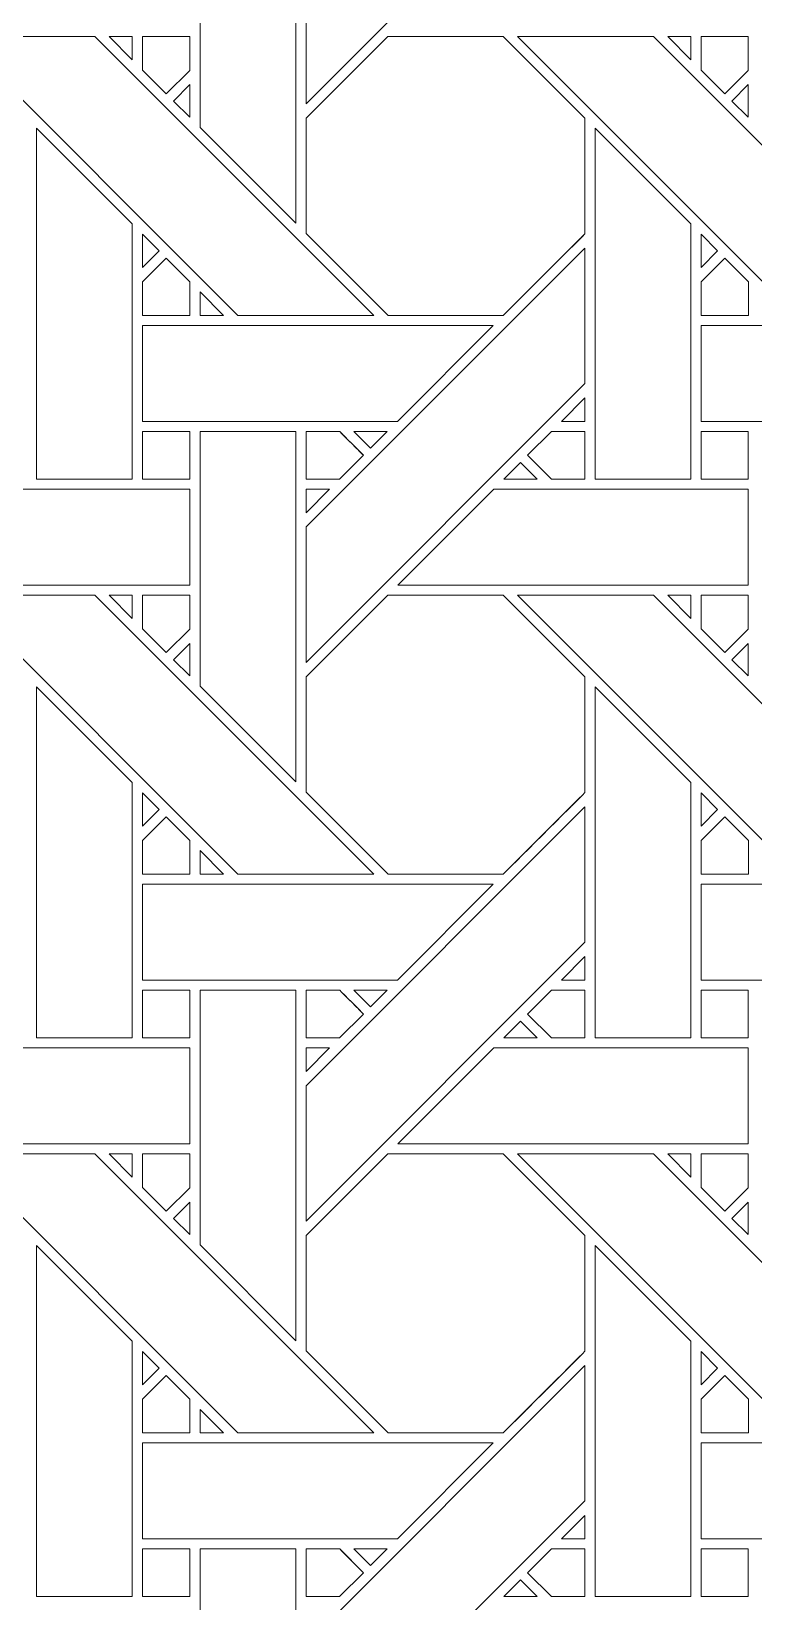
# Model space of a CAD drawing. Header units: inches. Extents: x 2.4 to 22.4, y -0.9 to 19.1.
# Drawn here: x 15 to 16.227, y 9.995 to 12.661 of the extents above; entities that cross this region are included whole.
import ezdxf

# ---------------------------------------------------------------- set-up
doc = ezdxf.new("R2010")
doc.units = ezdxf.units.IN
doc.header["$MEASUREMENT"] = 0
doc.layers.add('Design', color=7, linetype='Continuous', lineweight=0)

msp = doc.modelspace()

# ---------------------------------------------------------------- linework, layer by layer
at = {"layer": 'Design'}
for points, knots in [([(12.3829, 19.0948), (6.86, 19.0948), (2.3829, 14.6176), (2.3829, 9.0948), (2.3829, 3.5719), (6.86, -0.9052), (12.3829, -0.9052), (17.9057, -0.9052), (22.3829, 3.5719), (22.3829, 9.0948), (22.3829, 14.6176), (17.9057, 19.0948), (12.3829, 19.0948)], [0, 0, 0, 0, 1, 1, 1, 2, 2, 2, 3, 3, 3, 4, 4, 4, 4]), ([(12.3829, 17.972), (7.4801, 17.972), (3.5056, 13.9975), (3.5056, 9.0948), (3.5056, 4.192), (7.4801, 0.2175), (12.3829, 0.2175), (17.2856, 0.2175), (21.2601, 4.192), (21.2601, 9.0948), (21.2601, 13.9975), (17.2856, 17.972), (12.3829, 17.972)], [0, 0, 0, 0, 1, 1, 1, 2, 2, 2, 3, 3, 3, 4, 4, 4, 4]), ([(15.4666, 12.5379), (15.4666, 12.5379), (15.4666, 12.768), (15.4666, 12.768), (15.4666, 12.768), (15.9403, 13.2416), (15.9403, 13.2416), (15.9403, 13.2416), (15.9403, 13.0116), (15.9403, 13.0116), (15.9403, 13.0116), (15.4666, 12.5379), (15.4666, 12.5379)], [0, 0, 0, 0, 1, 1, 1, 2, 2, 2, 3, 3, 3, 4, 4, 4, 4]), ([(15.2865, 12.4979), (15.2865, 12.4979), (15.2865, 12.9301), (15.2865, 12.9301), (15.2865, 12.9301), (15.4494, 12.9301), (15.4494, 12.9301), (15.4494, 12.9301), (15.4494, 12.335), (15.4494, 12.335), (15.4494, 12.335), (15.2865, 12.4979), (15.2865, 12.4979)], [0, 0, 0, 0, 1, 1, 1, 2, 2, 2, 3, 3, 3, 4, 4, 4, 4]), ([(15.5816, 12.1786), (15.5816, 12.1786), (15.3506, 12.1786), (15.3506, 12.1786), (15.3506, 12.1786), (14.877, 12.6522), (14.877, 12.6522), (14.877, 12.6522), (15.1079, 12.6522), (15.1079, 12.6522), (15.1079, 12.6522), (15.5816, 12.1786), (15.5816, 12.1786)], [0, 0, 0, 0, 1, 1, 1, 2, 2, 2, 3, 3, 3, 4, 4, 4, 4]), ([(15.1321, 12.6522), (15.1321, 12.6522), (15.1715, 12.6522), (15.1715, 12.6522), (15.1715, 12.6522), (15.1715, 12.6124), (15.1715, 12.6124), (15.1715, 12.6124), (15.1321, 12.6522), (15.1321, 12.6522)], [0, 0, 0, 0, 1, 1, 1, 2, 2, 2, 3, 3, 3, 3]), ([(15.269, 12.6523), (15.269, 12.6523), (15.269, 12.5947), (15.269, 12.5947), (15.269, 12.5947), (15.2291, 12.5547), (15.2291, 12.5547), (15.2291, 12.5547), (15.1887, 12.5951), (15.1887, 12.5951), (15.1887, 12.5951), (15.1887, 12.6523), (15.1887, 12.6523), (15.1887, 12.6523), (15.269, 12.6523), (15.269, 12.6523)], [0, 0, 0, 0, 1, 1, 1, 2, 2, 2, 3, 3, 3, 4, 4, 4, 5, 5, 5, 5]), ([(15.2291, 12.5547), (15.2291, 12.5547), (15.1887, 12.5951), (15.1887, 12.5951), (15.1887, 12.5951), (15.1887, 12.6523), (15.1887, 12.6523), (15.1887, 12.6523), (15.269, 12.6523), (15.269, 12.6523), (15.269, 12.6523), (15.269, 12.5947), (15.269, 12.5947), (15.269, 12.5947), (15.2291, 12.5547), (15.2291, 12.5547)], [0, 0, 0, 0, 1, 1, 1, 2, 2, 2, 3, 3, 3, 4, 4, 4, 5, 5, 5, 5]), ([(15.6053, 12.6523), (15.6053, 12.6523), (15.8015, 12.6523), (15.8015, 12.6523), (15.8015, 12.6523), (15.9403, 12.5135), (15.9403, 12.5135), (15.9403, 12.5135), (15.9403, 12.3173), (15.9403, 12.3173), (15.9225, 12.2994), (15.8105, 12.1876), (15.8016, 12.1786), (15.8016, 12.1786), (15.6058, 12.1786), (15.6058, 12.1786), (15.6058, 12.1786), (15.4666, 12.3179), (15.4666, 12.3179), (15.4666, 12.3179), (15.4666, 12.5135), (15.4666, 12.5135), (15.4666, 12.5135), (15.6053, 12.6523), (15.6053, 12.6523)], [0, 0, 0, 0, 1, 1, 1, 2, 2, 2, 3, 3, 3, 4, 4, 4, 5, 5, 5, 6, 6, 6, 7, 7, 7, 8, 8, 8, 8]), ([(15.9403, 12.3173), (15.9221, 12.299), (15.8103, 12.1874), (15.8016, 12.1786), (15.8016, 12.1786), (15.6058, 12.1786), (15.6058, 12.1786), (15.6058, 12.1786), (15.4666, 12.3179), (15.4666, 12.3179), (15.4666, 12.3179), (15.4666, 12.5135), (15.4666, 12.5135), (15.4666, 12.5135), (15.6053, 12.6523), (15.6053, 12.6523), (15.6053, 12.6523), (15.8015, 12.6523), (15.8015, 12.6523), (15.8015, 12.6523), (15.9403, 12.5135), (15.9403, 12.5135), (15.9403, 12.5135), (15.9403, 12.3173), (15.9403, 12.3173)], [0, 0, 0, 0, 1, 1, 1, 2, 2, 2, 3, 3, 3, 4, 4, 4, 5, 5, 5, 6, 6, 6, 7, 7, 7, 8, 8, 8, 8]), ([(16.5303, 12.1786), (16.5303, 12.1786), (16.2993, 12.1786), (16.2993, 12.1786), (16.2993, 12.1786), (15.8257, 12.6522), (15.8257, 12.6522), (15.8257, 12.6522), (16.0567, 12.6522), (16.0567, 12.6522), (16.0567, 12.6522), (16.5303, 12.1786), (16.5303, 12.1786)], [0, 0, 0, 0, 1, 1, 1, 2, 2, 2, 3, 3, 3, 4, 4, 4, 4]), ([(16.0808, 12.6522), (16.0808, 12.6522), (16.1202, 12.6522), (16.1202, 12.6522), (16.1202, 12.6522), (16.1202, 12.6124), (16.1202, 12.6124), (16.1202, 12.6124), (16.0808, 12.6522), (16.0808, 12.6522)], [0, 0, 0, 0, 1, 1, 1, 2, 2, 2, 3, 3, 3, 3]), ([(16.2177, 12.6523), (16.2177, 12.6523), (16.2177, 12.5947), (16.2177, 12.5947), (16.2177, 12.5947), (16.1778, 12.5547), (16.1778, 12.5547), (16.1778, 12.5547), (16.1375, 12.5951), (16.1375, 12.5951), (16.1375, 12.5951), (16.1375, 12.6523), (16.1375, 12.6523), (16.1375, 12.6523), (16.2177, 12.6523), (16.2177, 12.6523)], [0, 0, 0, 0, 1, 1, 1, 2, 2, 2, 3, 3, 3, 4, 4, 4, 5, 5, 5, 5]), ([(16.1778, 12.5547), (16.1778, 12.5547), (16.1375, 12.5951), (16.1375, 12.5951), (16.1375, 12.5951), (16.1375, 12.6523), (16.1375, 12.6523), (16.1375, 12.6523), (16.2177, 12.6523), (16.2177, 12.6523), (16.2177, 12.6523), (16.2177, 12.5947), (16.2177, 12.5947), (16.2177, 12.5947), (16.1778, 12.5547), (16.1778, 12.5547)], [0, 0, 0, 0, 1, 1, 1, 2, 2, 2, 3, 3, 3, 4, 4, 4, 5, 5, 5, 5]), ([(15.269, 12.5704), (15.269, 12.5704), (15.269, 12.5152), (15.269, 12.5152), (15.269, 12.5152), (15.2412, 12.5426), (15.2412, 12.5426), (15.2412, 12.5426), (15.269, 12.5704), (15.269, 12.5704)], [0, 0, 0, 0, 1, 1, 1, 2, 2, 2, 3, 3, 3, 3]), ([(16.2177, 12.5704), (16.2177, 12.5704), (16.2177, 12.5152), (16.2177, 12.5152), (16.2177, 12.5152), (16.1899, 12.5426), (16.1899, 12.5426), (16.1899, 12.5426), (16.2177, 12.5704), (16.2177, 12.5704)], [0, 0, 0, 0, 1, 1, 1, 2, 2, 2, 3, 3, 3, 3]), ([(15.0087, 11.9006), (15.0087, 11.9006), (15.0087, 12.4964), (15.0087, 12.4964), (15.0087, 12.4964), (15.1714, 12.3343), (15.1714, 12.3343), (15.1714, 12.3343), (15.1714, 11.9006), (15.1714, 11.9006), (15.1714, 11.9006), (15.0087, 11.9006), (15.0087, 11.9006)], [0, 0, 0, 0, 1, 1, 1, 2, 2, 2, 3, 3, 3, 4, 4, 4, 4]), ([(15.9574, 11.9006), (15.9574, 11.9006), (15.9574, 12.4964), (15.9574, 12.4964), (15.9574, 12.4964), (16.1201, 12.3343), (16.1201, 12.3343), (16.1201, 12.3343), (16.1201, 11.9006), (16.1201, 11.9006), (16.1201, 11.9006), (15.9574, 11.9006), (15.9574, 11.9006)], [0, 0, 0, 0, 1, 1, 1, 2, 2, 2, 3, 3, 3, 4, 4, 4, 4]), ([(15.1887, 12.26), (15.1887, 12.26), (15.1887, 12.3168), (15.1887, 12.3168), (15.1887, 12.3168), (15.2169, 12.2882), (15.2169, 12.2882), (15.2169, 12.2882), (15.1887, 12.26), (15.1887, 12.26)], [0, 0, 0, 0, 1, 1, 1, 2, 2, 2, 3, 3, 3, 3]), ([(15.4666, 11.5892), (15.4666, 11.5892), (15.4666, 11.8193), (15.4666, 11.8193), (15.4666, 11.8193), (15.9403, 12.2929), (15.9403, 12.2929), (15.9403, 12.2929), (15.9403, 12.0628), (15.9403, 12.0628), (15.9403, 12.0628), (15.4666, 11.5892), (15.4666, 11.5892)], [0, 0, 0, 0, 1, 1, 1, 2, 2, 2, 3, 3, 3, 4, 4, 4, 4]), ([(16.1374, 12.26), (16.1374, 12.26), (16.1374, 12.3168), (16.1374, 12.3168), (16.1374, 12.3168), (16.1656, 12.2882), (16.1656, 12.2882), (16.1656, 12.2882), (16.1374, 12.26), (16.1374, 12.26)], [0, 0, 0, 0, 1, 1, 1, 2, 2, 2, 3, 3, 3, 3]), ([(15.1887, 12.1784), (15.1887, 12.1784), (15.1887, 12.2357), (15.1887, 12.2357), (15.1887, 12.2357), (15.2291, 12.276), (15.2291, 12.276), (15.2291, 12.276), (15.2694, 12.2357), (15.2694, 12.2357), (15.2694, 12.2357), (15.2694, 12.1784), (15.2694, 12.1784), (15.2694, 12.1784), (15.1887, 12.1784), (15.1887, 12.1784)], [0, 0, 0, 0, 1, 1, 1, 2, 2, 2, 3, 3, 3, 4, 4, 4, 5, 5, 5, 5]), ([(15.2291, 12.276), (15.2291, 12.276), (15.2694, 12.2357), (15.2694, 12.2357), (15.2694, 12.2357), (15.2694, 12.1784), (15.2694, 12.1784), (15.2694, 12.1784), (15.1887, 12.1784), (15.1887, 12.1784), (15.1887, 12.1784), (15.1887, 12.2357), (15.1887, 12.2357), (15.1887, 12.2357), (15.2291, 12.276), (15.2291, 12.276)], [0, 0, 0, 0, 1, 1, 1, 2, 2, 2, 3, 3, 3, 4, 4, 4, 5, 5, 5, 5]), ([(16.1375, 12.1784), (16.1375, 12.1784), (16.1375, 12.2357), (16.1375, 12.2357), (16.1375, 12.2357), (16.1778, 12.276), (16.1778, 12.276), (16.1778, 12.276), (16.2181, 12.2357), (16.2181, 12.2357), (16.2181, 12.2357), (16.2181, 12.1784), (16.2181, 12.1784), (16.2181, 12.1784), (16.1375, 12.1784), (16.1375, 12.1784)], [0, 0, 0, 0, 1, 1, 1, 2, 2, 2, 3, 3, 3, 4, 4, 4, 5, 5, 5, 5]), ([(16.1778, 12.276), (16.1778, 12.276), (16.2181, 12.2357), (16.2181, 12.2357), (16.2181, 12.2357), (16.2181, 12.1784), (16.2181, 12.1784), (16.2181, 12.1784), (16.1375, 12.1784), (16.1375, 12.1784), (16.1375, 12.1784), (16.1375, 12.2357), (16.1375, 12.2357), (16.1375, 12.2357), (16.1778, 12.276), (16.1778, 12.276)], [0, 0, 0, 0, 1, 1, 1, 2, 2, 2, 3, 3, 3, 4, 4, 4, 5, 5, 5, 5]), ([(15.2866, 12.1786), (15.2866, 12.1786), (15.2866, 12.2184), (15.2866, 12.2184), (15.2866, 12.2184), (15.3264, 12.1786), (15.3264, 12.1786), (15.3264, 12.1786), (15.2866, 12.1786), (15.2866, 12.1786)], [0, 0, 0, 0, 1, 1, 1, 2, 2, 2, 3, 3, 3, 3]), ([(15.6217, 11.9986), (15.6217, 11.9986), (15.1887, 11.9986), (15.1887, 11.9986), (15.1887, 11.9986), (15.1887, 12.1613), (15.1887, 12.1613), (15.1887, 12.1613), (15.7844, 12.1613), (15.7844, 12.1613), (15.7844, 12.1613), (15.6217, 11.9986), (15.6217, 11.9986)], [0, 0, 0, 0, 1, 1, 1, 2, 2, 2, 3, 3, 3, 4, 4, 4, 4]), ([(16.5704, 11.9986), (16.5704, 11.9986), (16.1375, 11.9986), (16.1375, 11.9986), (16.1375, 11.9986), (16.1375, 12.1613), (16.1375, 12.1613), (16.1375, 12.1613), (16.7332, 12.1613), (16.7332, 12.1613), (16.7332, 12.1613), (16.5704, 11.9986), (16.5704, 11.9986)], [0, 0, 0, 0, 1, 1, 1, 2, 2, 2, 3, 3, 3, 4, 4, 4, 4]), ([(15.9403, 12.0384), (15.9403, 12.0384), (15.9403, 11.9987), (15.9403, 11.9987), (15.9403, 11.9987), (15.9005, 11.9987), (15.9005, 11.9987), (15.9005, 11.9987), (15.9403, 12.0384), (15.9403, 12.0384)], [0, 0, 0, 0, 1, 1, 1, 2, 2, 2, 3, 3, 3, 3]), ([(15.1887, 11.9814), (15.1887, 11.9814), (15.269, 11.9814), (15.269, 11.9814), (15.269, 11.9814), (15.269, 11.9006), (15.269, 11.9006), (15.269, 11.9006), (15.1887, 11.9006), (15.1887, 11.9006), (15.1887, 11.9006), (15.1887, 11.9814), (15.1887, 11.9814)], [0, 0, 0, 0, 1, 1, 1, 2, 2, 2, 3, 3, 3, 4, 4, 4, 4]), ([(15.269, 11.9006), (15.269, 11.9006), (15.1887, 11.9006), (15.1887, 11.9006), (15.1887, 11.9006), (15.1887, 11.9814), (15.1887, 11.9814), (15.1887, 11.9814), (15.269, 11.9814), (15.269, 11.9814), (15.269, 11.9814), (15.269, 11.9006), (15.269, 11.9006)], [0, 0, 0, 0, 1, 1, 1, 2, 2, 2, 3, 3, 3, 4, 4, 4, 4]), ([(15.2865, 11.5492), (15.2865, 11.5492), (15.2865, 11.9814), (15.2865, 11.9814), (15.2865, 11.9814), (15.4494, 11.9814), (15.4494, 11.9814), (15.4494, 11.9814), (15.4494, 11.3863), (15.4494, 11.3863), (15.4494, 11.3863), (15.2865, 11.5492), (15.2865, 11.5492)], [0, 0, 0, 0, 1, 1, 1, 2, 2, 2, 3, 3, 3, 4, 4, 4, 4]), ([(15.5237, 11.9814), (15.5288, 11.9763), (15.5596, 11.9455), (15.564, 11.9411), (15.564, 11.9411), (15.5236, 11.9006), (15.5236, 11.9006), (15.5236, 11.9006), (15.4666, 11.9006), (15.4666, 11.9006), (15.4666, 11.9006), (15.4666, 11.9814), (15.4666, 11.9814), (15.4666, 11.9814), (15.5237, 11.9814), (15.5237, 11.9814)], [0, 0, 0, 0, 1, 1, 1, 2, 2, 2, 3, 3, 3, 4, 4, 4, 5, 5, 5, 5]), ([(15.564, 11.9411), (15.564, 11.9411), (15.5236, 11.9006), (15.5236, 11.9006), (15.5236, 11.9006), (15.4666, 11.9006), (15.4666, 11.9006), (15.4666, 11.9006), (15.4666, 11.9814), (15.4666, 11.9814), (15.4666, 11.9814), (15.5237, 11.9814), (15.5237, 11.9814), (15.5293, 11.9758), (15.564, 11.9411), (15.564, 11.9411)], [0, 0, 0, 0, 1, 1, 1, 2, 2, 2, 3, 3, 3, 4, 4, 4, 5, 5, 5, 5]), ([(15.548, 11.9814), (15.548, 11.9814), (15.6045, 11.9814), (15.6045, 11.9814), (15.6045, 11.9814), (15.5762, 11.9532), (15.5762, 11.9532), (15.5762, 11.9532), (15.548, 11.9814), (15.548, 11.9814)], [0, 0, 0, 0, 1, 1, 1, 2, 2, 2, 3, 3, 3, 3]), ([(15.8832, 11.9006), (15.8832, 11.9006), (15.8428, 11.941), (15.8428, 11.941), (15.8428, 11.941), (15.8832, 11.9814), (15.8832, 11.9814), (15.8832, 11.9814), (15.9403, 11.9814), (15.9403, 11.9814), (15.9403, 11.9814), (15.9403, 11.9006), (15.9403, 11.9006), (15.9403, 11.9006), (15.8832, 11.9006), (15.8832, 11.9006)], [0, 0, 0, 0, 1, 1, 1, 2, 2, 2, 3, 3, 3, 4, 4, 4, 5, 5, 5, 5]), ([(15.9403, 11.9006), (15.9403, 11.9006), (15.8832, 11.9006), (15.8832, 11.9006), (15.8832, 11.9006), (15.8428, 11.941), (15.8428, 11.941), (15.8428, 11.941), (15.8832, 11.9814), (15.8832, 11.9814), (15.8832, 11.9814), (15.9403, 11.9814), (15.9403, 11.9814), (15.9403, 11.9814), (15.9403, 11.9006), (15.9403, 11.9006)], [0, 0, 0, 0, 1, 1, 1, 2, 2, 2, 3, 3, 3, 4, 4, 4, 5, 5, 5, 5]), ([(16.2177, 11.9006), (16.2177, 11.9006), (16.1375, 11.9006), (16.1375, 11.9006), (16.1375, 11.9006), (16.1375, 11.9814), (16.1375, 11.9814), (16.1375, 11.9814), (16.2177, 11.9814), (16.2177, 11.9814), (16.2177, 11.9814), (16.2177, 11.9006), (16.2177, 11.9006)], [0, 0, 0, 0, 1, 1, 1, 2, 2, 2, 3, 3, 3, 4, 4, 4, 4]), ([(16.2177, 11.9006), (16.2177, 11.9006), (16.1375, 11.9006), (16.1375, 11.9006), (16.1375, 11.9006), (16.1375, 11.9814), (16.1375, 11.9814), (16.1375, 11.9814), (16.2177, 11.9814), (16.2177, 11.9814), (16.2177, 11.9814), (16.2177, 11.9006), (16.2177, 11.9006)], [0, 0, 0, 0, 1, 1, 1, 2, 2, 2, 3, 3, 3, 4, 4, 4, 4]), ([(15.8307, 11.9289), (15.8307, 11.9289), (15.8589, 11.9006), (15.8589, 11.9006), (15.8589, 11.9006), (15.8024, 11.9006), (15.8024, 11.9006), (15.8024, 11.9006), (15.8307, 11.9289), (15.8307, 11.9289)], [0, 0, 0, 0, 1, 1, 1, 2, 2, 2, 3, 3, 3, 3]), ([(15.269, 11.8835), (15.269, 11.8835), (15.269, 11.7207), (15.269, 11.7207), (15.269, 11.7207), (14.6737, 11.7207), (14.6737, 11.7207), (14.6737, 11.7207), (14.8365, 11.8835), (14.8365, 11.8835), (14.8365, 11.8835), (15.269, 11.8835), (15.269, 11.8835)], [0, 0, 0, 0, 1, 1, 1, 2, 2, 2, 3, 3, 3, 4, 4, 4, 4]), ([(15.5064, 11.8835), (15.5064, 11.8835), (15.4666, 11.8436), (15.4666, 11.8436), (15.4666, 11.8436), (15.4666, 11.8835), (15.4666, 11.8835), (15.4666, 11.8835), (15.5064, 11.8835), (15.5064, 11.8835)], [0, 0, 0, 0, 1, 1, 1, 2, 2, 2, 3, 3, 3, 3]), ([(16.2177, 11.8835), (16.2177, 11.8835), (16.2177, 11.7207), (16.2177, 11.7207), (16.2177, 11.7207), (15.6224, 11.7207), (15.6224, 11.7207), (15.6224, 11.7207), (15.7853, 11.8835), (15.7853, 11.8835), (15.7853, 11.8835), (16.2177, 11.8835), (16.2177, 11.8835)], [0, 0, 0, 0, 1, 1, 1, 2, 2, 2, 3, 3, 3, 4, 4, 4, 4]), ([(15.5816, 11.2299), (15.5816, 11.2299), (15.3505, 11.2299), (15.3505, 11.2299), (15.3505, 11.2299), (14.877, 11.7035), (14.877, 11.7035), (14.877, 11.7035), (15.1079, 11.7035), (15.1079, 11.7035), (15.1079, 11.7035), (15.5816, 11.2299), (15.5816, 11.2299)], [0, 0, 0, 0, 1, 1, 1, 2, 2, 2, 3, 3, 3, 4, 4, 4, 4]), ([(15.1321, 11.7035), (15.1321, 11.7035), (15.1715, 11.7035), (15.1715, 11.7035), (15.1715, 11.7035), (15.1715, 11.6637), (15.1715, 11.6637), (15.1715, 11.6637), (15.1321, 11.7035), (15.1321, 11.7035)], [0, 0, 0, 0, 1, 1, 1, 2, 2, 2, 3, 3, 3, 3]), ([(15.269, 11.7035), (15.269, 11.7035), (15.269, 11.6459), (15.269, 11.6459), (15.269, 11.6459), (15.2291, 11.606), (15.2291, 11.606), (15.2291, 11.606), (15.1887, 11.6463), (15.1887, 11.6463), (15.1887, 11.6463), (15.1887, 11.7035), (15.1887, 11.7035), (15.1887, 11.7035), (15.269, 11.7035), (15.269, 11.7035)], [0, 0, 0, 0, 1, 1, 1, 2, 2, 2, 3, 3, 3, 4, 4, 4, 5, 5, 5, 5]), ([(15.2291, 11.606), (15.2291, 11.606), (15.1887, 11.6463), (15.1887, 11.6463), (15.1887, 11.6463), (15.1887, 11.7035), (15.1887, 11.7035), (15.1887, 11.7035), (15.269, 11.7035), (15.269, 11.7035), (15.269, 11.7035), (15.269, 11.6459), (15.269, 11.6459), (15.269, 11.6459), (15.2291, 11.606), (15.2291, 11.606)], [0, 0, 0, 0, 1, 1, 1, 2, 2, 2, 3, 3, 3, 4, 4, 4, 5, 5, 5, 5]), ([(15.6053, 11.7035), (15.6053, 11.7035), (15.8015, 11.7035), (15.8015, 11.7035), (15.8015, 11.7035), (15.9403, 11.5648), (15.9403, 11.5648), (15.9403, 11.5648), (15.9403, 11.3686), (15.9403, 11.3686), (15.9225, 11.3507), (15.8105, 11.2389), (15.8016, 11.2299), (15.8016, 11.2299), (15.6058, 11.2299), (15.6058, 11.2299), (15.6058, 11.2299), (15.4666, 11.3691), (15.4666, 11.3691), (15.4666, 11.3691), (15.4666, 11.5648), (15.4666, 11.5648), (15.4666, 11.5648), (15.6053, 11.7035), (15.6053, 11.7035)], [0, 0, 0, 0, 1, 1, 1, 2, 2, 2, 3, 3, 3, 4, 4, 4, 5, 5, 5, 6, 6, 6, 7, 7, 7, 8, 8, 8, 8]), ([(15.9403, 11.3686), (15.922, 11.3502), (15.8102, 11.2386), (15.8016, 11.2299), (15.8016, 11.2299), (15.6058, 11.2299), (15.6058, 11.2299), (15.6058, 11.2299), (15.4666, 11.3691), (15.4666, 11.3691), (15.4666, 11.3691), (15.4666, 11.5648), (15.4666, 11.5648), (15.4666, 11.5648), (15.6053, 11.7035), (15.6053, 11.7035), (15.6053, 11.7035), (15.8015, 11.7035), (15.8015, 11.7035), (15.8015, 11.7035), (15.9403, 11.5648), (15.9403, 11.5648), (15.9403, 11.5648), (15.9403, 11.3686), (15.9403, 11.3686)], [0, 0, 0, 0, 1, 1, 1, 2, 2, 2, 3, 3, 3, 4, 4, 4, 5, 5, 5, 6, 6, 6, 7, 7, 7, 8, 8, 8, 8]), ([(16.5303, 11.2299), (16.5303, 11.2299), (16.2993, 11.2299), (16.2993, 11.2299), (16.2993, 11.2299), (15.8257, 11.7035), (15.8257, 11.7035), (15.8257, 11.7035), (16.0567, 11.7035), (16.0567, 11.7035), (16.0567, 11.7035), (16.5303, 11.2299), (16.5303, 11.2299)], [0, 0, 0, 0, 1, 1, 1, 2, 2, 2, 3, 3, 3, 4, 4, 4, 4]), ([(16.0808, 11.7035), (16.0808, 11.7035), (16.1202, 11.7035), (16.1202, 11.7035), (16.1202, 11.7035), (16.1202, 11.6637), (16.1202, 11.6637), (16.1202, 11.6637), (16.0808, 11.7035), (16.0808, 11.7035)], [0, 0, 0, 0, 1, 1, 1, 2, 2, 2, 3, 3, 3, 3]), ([(16.2177, 11.7035), (16.2177, 11.7035), (16.2177, 11.6459), (16.2177, 11.6459), (16.2177, 11.6459), (16.1778, 11.606), (16.1778, 11.606), (16.1778, 11.606), (16.1375, 11.6463), (16.1375, 11.6463), (16.1375, 11.6463), (16.1375, 11.7035), (16.1375, 11.7035), (16.1375, 11.7035), (16.2177, 11.7035), (16.2177, 11.7035)], [0, 0, 0, 0, 1, 1, 1, 2, 2, 2, 3, 3, 3, 4, 4, 4, 5, 5, 5, 5]), ([(16.1778, 11.606), (16.1778, 11.606), (16.1375, 11.6463), (16.1375, 11.6463), (16.1375, 11.6463), (16.1375, 11.7035), (16.1375, 11.7035), (16.1375, 11.7035), (16.2177, 11.7035), (16.2177, 11.7035), (16.2177, 11.7035), (16.2177, 11.6459), (16.2177, 11.6459), (16.2177, 11.6459), (16.1778, 11.606), (16.1778, 11.606)], [0, 0, 0, 0, 1, 1, 1, 2, 2, 2, 3, 3, 3, 4, 4, 4, 5, 5, 5, 5]), ([(15.269, 11.6217), (15.269, 11.6217), (15.269, 11.5665), (15.269, 11.5665), (15.269, 11.5665), (15.2412, 11.5939), (15.2412, 11.5939), (15.2412, 11.5939), (15.269, 11.6217), (15.269, 11.6217)], [0, 0, 0, 0, 1, 1, 1, 2, 2, 2, 3, 3, 3, 3]), ([(16.2177, 11.6217), (16.2177, 11.6217), (16.2177, 11.5665), (16.2177, 11.5665), (16.2177, 11.5665), (16.1899, 11.5939), (16.1899, 11.5939), (16.1899, 11.5939), (16.2177, 11.6217), (16.2177, 11.6217)], [0, 0, 0, 0, 1, 1, 1, 2, 2, 2, 3, 3, 3, 3]), ([(15.0087, 10.9519), (15.0087, 10.9519), (15.0087, 11.5477), (15.0087, 11.5477), (15.0087, 11.5477), (15.1714, 11.3856), (15.1714, 11.3856), (15.1714, 11.3856), (15.1714, 10.9519), (15.1714, 10.9519), (15.1714, 10.9519), (15.0087, 10.9519), (15.0087, 10.9519)], [0, 0, 0, 0, 1, 1, 1, 2, 2, 2, 3, 3, 3, 4, 4, 4, 4]), ([(15.9574, 10.9519), (15.9574, 10.9519), (15.9574, 11.5477), (15.9574, 11.5477), (15.9574, 11.5477), (16.1201, 11.3856), (16.1201, 11.3856), (16.1201, 11.3856), (16.1201, 10.9519), (16.1201, 10.9519), (16.1201, 10.9519), (15.9574, 10.9519), (15.9574, 10.9519)], [0, 0, 0, 0, 1, 1, 1, 2, 2, 2, 3, 3, 3, 4, 4, 4, 4]), ([(15.1887, 11.3113), (15.1887, 11.3113), (15.1887, 11.3681), (15.1887, 11.3681), (15.1887, 11.3681), (15.2169, 11.3395), (15.2169, 11.3395), (15.2169, 11.3395), (15.1887, 11.3113), (15.1887, 11.3113)], [0, 0, 0, 0, 1, 1, 1, 2, 2, 2, 3, 3, 3, 3]), ([(16.1374, 11.3113), (16.1374, 11.3113), (16.1374, 11.3681), (16.1374, 11.3681), (16.1374, 11.3681), (16.1656, 11.3395), (16.1656, 11.3395), (16.1656, 11.3395), (16.1374, 11.3113), (16.1374, 11.3113)], [0, 0, 0, 0, 1, 1, 1, 2, 2, 2, 3, 3, 3, 3]), ([(15.4666, 10.6404), (15.4666, 10.6404), (15.4666, 10.8705), (15.4666, 10.8705), (15.4666, 10.8705), (15.9403, 11.3441), (15.9403, 11.3441), (15.9403, 11.3441), (15.9403, 11.1141), (15.9403, 11.1141), (15.9403, 11.1141), (15.4666, 10.6404), (15.4666, 10.6404)], [0, 0, 0, 0, 1, 1, 1, 2, 2, 2, 3, 3, 3, 4, 4, 4, 4]), ([(15.1887, 11.2297), (15.1887, 11.2297), (15.1887, 11.2869), (15.1887, 11.2869), (15.1887, 11.2869), (15.2291, 11.3273), (15.2291, 11.3273), (15.2291, 11.3273), (15.2694, 11.287), (15.2694, 11.287), (15.2694, 11.287), (15.2694, 11.2297), (15.2694, 11.2297), (15.2694, 11.2297), (15.1887, 11.2297), (15.1887, 11.2297)], [0, 0, 0, 0, 1, 1, 1, 2, 2, 2, 3, 3, 3, 4, 4, 4, 5, 5, 5, 5]), ([(15.2291, 11.3273), (15.2291, 11.3273), (15.2694, 11.287), (15.2694, 11.287), (15.2694, 11.287), (15.2694, 11.2297), (15.2694, 11.2297), (15.2694, 11.2297), (15.1887, 11.2297), (15.1887, 11.2297), (15.1887, 11.2297), (15.1887, 11.2869), (15.1887, 11.2869), (15.1887, 11.2869), (15.2291, 11.3273), (15.2291, 11.3273)], [0, 0, 0, 0, 1, 1, 1, 2, 2, 2, 3, 3, 3, 4, 4, 4, 5, 5, 5, 5]), ([(16.1375, 11.2297), (16.1375, 11.2297), (16.1375, 11.2869), (16.1375, 11.2869), (16.1375, 11.2869), (16.1778, 11.3273), (16.1778, 11.3273), (16.1778, 11.3273), (16.2181, 11.287), (16.2181, 11.287), (16.2181, 11.287), (16.2181, 11.2297), (16.2181, 11.2297), (16.2181, 11.2297), (16.1375, 11.2297), (16.1375, 11.2297)], [0, 0, 0, 0, 1, 1, 1, 2, 2, 2, 3, 3, 3, 4, 4, 4, 5, 5, 5, 5]), ([(16.2181, 11.2297), (16.2181, 11.2297), (16.1375, 11.2297), (16.1375, 11.2297), (16.1375, 11.2297), (16.1375, 11.2869), (16.1375, 11.2869), (16.1375, 11.2869), (16.1778, 11.3273), (16.1778, 11.3273), (16.1778, 11.3273), (16.2181, 11.287), (16.2181, 11.287), (16.2181, 11.287), (16.2181, 11.2297), (16.2181, 11.2297)], [0, 0, 0, 0, 1, 1, 1, 2, 2, 2, 3, 3, 3, 4, 4, 4, 5, 5, 5, 5]), ([(15.2866, 11.2299), (15.2866, 11.2299), (15.2866, 11.2697), (15.2866, 11.2697), (15.2866, 11.2697), (15.3264, 11.2299), (15.3264, 11.2299), (15.3264, 11.2299), (15.2866, 11.2299), (15.2866, 11.2299)], [0, 0, 0, 0, 1, 1, 1, 2, 2, 2, 3, 3, 3, 3]), ([(15.6217, 11.0499), (15.6217, 11.0499), (15.1887, 11.0499), (15.1887, 11.0499), (15.1887, 11.0499), (15.1887, 11.2126), (15.1887, 11.2126), (15.1887, 11.2126), (15.7844, 11.2126), (15.7844, 11.2126), (15.7844, 11.2126), (15.6217, 11.0499), (15.6217, 11.0499)], [0, 0, 0, 0, 1, 1, 1, 2, 2, 2, 3, 3, 3, 4, 4, 4, 4]), ([(16.7332, 11.2126), (16.7332, 11.2126), (16.5704, 11.0499), (16.5704, 11.0499), (16.5704, 11.0499), (16.1375, 11.0499), (16.1375, 11.0499), (16.1375, 11.0499), (16.1375, 11.2126), (16.1375, 11.2126), (16.1375, 11.2126), (16.7332, 11.2126), (16.7332, 11.2126)], [0, 0, 0, 0, 1, 1, 1, 2, 2, 2, 3, 3, 3, 4, 4, 4, 4]), ([(15.9403, 11.0897), (15.9403, 11.0897), (15.9403, 11.0499), (15.9403, 11.0499), (15.9403, 11.0499), (15.9005, 11.0499), (15.9005, 11.0499), (15.9005, 11.0499), (15.9403, 11.0897), (15.9403, 11.0897)], [0, 0, 0, 0, 1, 1, 1, 2, 2, 2, 3, 3, 3, 3]), ([(15.1887, 11.0327), (15.1887, 11.0327), (15.269, 11.0327), (15.269, 11.0327), (15.269, 11.0327), (15.269, 10.9519), (15.269, 10.9519), (15.269, 10.9519), (15.1887, 10.9519), (15.1887, 10.9519), (15.1887, 10.9519), (15.1887, 11.0327), (15.1887, 11.0327)], [0, 0, 0, 0, 1, 1, 1, 2, 2, 2, 3, 3, 3, 4, 4, 4, 4]), ([(15.269, 10.9519), (15.269, 10.9519), (15.1887, 10.9519), (15.1887, 10.9519), (15.1887, 10.9519), (15.1887, 11.0327), (15.1887, 11.0327), (15.1887, 11.0327), (15.269, 11.0327), (15.269, 11.0327), (15.269, 11.0327), (15.269, 10.9519), (15.269, 10.9519)], [0, 0, 0, 0, 1, 1, 1, 2, 2, 2, 3, 3, 3, 4, 4, 4, 4]), ([(15.2865, 10.6004), (15.2865, 10.6004), (15.2865, 11.0326), (15.2865, 11.0326), (15.2865, 11.0326), (15.4494, 11.0326), (15.4494, 11.0326), (15.4494, 11.0326), (15.4494, 10.4375), (15.4494, 10.4375), (15.4494, 10.4375), (15.2865, 10.6004), (15.2865, 10.6004)], [0, 0, 0, 0, 1, 1, 1, 2, 2, 2, 3, 3, 3, 4, 4, 4, 4]), ([(15.5237, 11.0327), (15.5288, 11.0276), (15.5596, 10.9967), (15.564, 10.9923), (15.564, 10.9923), (15.5236, 10.9519), (15.5236, 10.9519), (15.5236, 10.9519), (15.4666, 10.9519), (15.4666, 10.9519), (15.4666, 10.9519), (15.4666, 11.0327), (15.4666, 11.0327), (15.4666, 11.0327), (15.5237, 11.0327), (15.5237, 11.0327)], [0, 0, 0, 0, 1, 1, 1, 2, 2, 2, 3, 3, 3, 4, 4, 4, 5, 5, 5, 5]), ([(15.564, 10.9923), (15.564, 10.9923), (15.5236, 10.9519), (15.5236, 10.9519), (15.5236, 10.9519), (15.4666, 10.9519), (15.4666, 10.9519), (15.4666, 10.9519), (15.4666, 11.0327), (15.4666, 11.0327), (15.4666, 11.0327), (15.5237, 11.0327), (15.5237, 11.0327), (15.5291, 11.0273), (15.564, 10.9923), (15.564, 10.9923)], [0, 0, 0, 0, 1, 1, 1, 2, 2, 2, 3, 3, 3, 4, 4, 4, 5, 5, 5, 5]), ([(15.548, 11.0326), (15.548, 11.0326), (15.6045, 11.0326), (15.6045, 11.0326), (15.6045, 11.0326), (15.5762, 11.0045), (15.5762, 11.0045), (15.5762, 11.0045), (15.548, 11.0326), (15.548, 11.0326)], [0, 0, 0, 0, 1, 1, 1, 2, 2, 2, 3, 3, 3, 3]), ([(15.8832, 10.9519), (15.8832, 10.9519), (15.8428, 10.9923), (15.8428, 10.9923), (15.8428, 10.9923), (15.8832, 11.0327), (15.8832, 11.0327), (15.8832, 11.0327), (15.9403, 11.0327), (15.9403, 11.0327), (15.9403, 11.0327), (15.9403, 10.9519), (15.9403, 10.9519), (15.9403, 10.9519), (15.8832, 10.9519), (15.8832, 10.9519)], [0, 0, 0, 0, 1, 1, 1, 2, 2, 2, 3, 3, 3, 4, 4, 4, 5, 5, 5, 5]), ([(15.9403, 10.9519), (15.9403, 10.9519), (15.8832, 10.9519), (15.8832, 10.9519), (15.8832, 10.9519), (15.8428, 10.9923), (15.8428, 10.9923), (15.8428, 10.9923), (15.8832, 11.0327), (15.8832, 11.0327), (15.8832, 11.0327), (15.9403, 11.0327), (15.9403, 11.0327), (15.9403, 11.0327), (15.9403, 10.9519), (15.9403, 10.9519)], [0, 0, 0, 0, 1, 1, 1, 2, 2, 2, 3, 3, 3, 4, 4, 4, 5, 5, 5, 5]), ([(16.2177, 10.9519), (16.2177, 10.9519), (16.1375, 10.9519), (16.1375, 10.9519), (16.1375, 10.9519), (16.1375, 11.0327), (16.1375, 11.0327), (16.1375, 11.0327), (16.2177, 11.0327), (16.2177, 11.0327), (16.2177, 11.0327), (16.2177, 10.9519), (16.2177, 10.9519)], [0, 0, 0, 0, 1, 1, 1, 2, 2, 2, 3, 3, 3, 4, 4, 4, 4]), ([(16.1375, 10.9519), (16.1375, 10.9519), (16.1375, 11.0327), (16.1375, 11.0327), (16.1375, 11.0327), (16.2177, 11.0327), (16.2177, 11.0327), (16.2177, 11.0327), (16.2177, 10.9519), (16.2177, 10.9519), (16.2177, 10.9519), (16.1375, 10.9519), (16.1375, 10.9519)], [0, 0, 0, 0, 1, 1, 1, 2, 2, 2, 3, 3, 3, 4, 4, 4, 4]), ([(15.8307, 10.9801), (15.8307, 10.9801), (15.8589, 10.9519), (15.8589, 10.9519), (15.8589, 10.9519), (15.8024, 10.9519), (15.8024, 10.9519), (15.8024, 10.9519), (15.8307, 10.9801), (15.8307, 10.9801)], [0, 0, 0, 0, 1, 1, 1, 2, 2, 2, 3, 3, 3, 3]), ([(15.269, 10.9347), (15.269, 10.9347), (15.269, 10.7719), (15.269, 10.7719), (15.269, 10.7719), (14.6737, 10.7719), (14.6737, 10.7719), (14.6737, 10.7719), (14.8365, 10.9347), (14.8365, 10.9347), (14.8365, 10.9347), (15.269, 10.9347), (15.269, 10.9347)], [0, 0, 0, 0, 1, 1, 1, 2, 2, 2, 3, 3, 3, 4, 4, 4, 4]), ([(15.5064, 10.9347), (15.5064, 10.9347), (15.4666, 10.8949), (15.4666, 10.8949), (15.4666, 10.8949), (15.4666, 10.9347), (15.4666, 10.9347), (15.4666, 10.9347), (15.5064, 10.9347), (15.5064, 10.9347)], [0, 0, 0, 0, 1, 1, 1, 2, 2, 2, 3, 3, 3, 3]), ([(16.2177, 10.9347), (16.2177, 10.9347), (16.2177, 10.7719), (16.2177, 10.7719), (16.2177, 10.7719), (15.6224, 10.7719), (15.6224, 10.7719), (15.6224, 10.7719), (15.7853, 10.9347), (15.7853, 10.9347), (15.7853, 10.9347), (16.2177, 10.9347), (16.2177, 10.9347)], [0, 0, 0, 0, 1, 1, 1, 2, 2, 2, 3, 3, 3, 4, 4, 4, 4]), ([(15.5816, 10.2811), (15.5816, 10.2811), (15.3506, 10.2811), (15.3506, 10.2811), (15.3506, 10.2811), (14.877, 10.7548), (14.877, 10.7548), (14.877, 10.7548), (15.1079, 10.7548), (15.1079, 10.7548), (15.1079, 10.7548), (15.5816, 10.2811), (15.5816, 10.2811)], [0, 0, 0, 0, 1, 1, 1, 2, 2, 2, 3, 3, 3, 4, 4, 4, 4]), ([(15.1321, 10.7548), (15.1321, 10.7548), (15.1715, 10.7548), (15.1715, 10.7548), (15.1715, 10.7548), (15.1715, 10.715), (15.1715, 10.715), (15.1715, 10.715), (15.1321, 10.7548), (15.1321, 10.7548)], [0, 0, 0, 0, 1, 1, 1, 2, 2, 2, 3, 3, 3, 3]), ([(15.269, 10.7548), (15.269, 10.7548), (15.269, 10.6972), (15.269, 10.6972), (15.269, 10.6972), (15.2291, 10.6573), (15.2291, 10.6573), (15.2291, 10.6573), (15.1887, 10.6976), (15.1887, 10.6976), (15.1887, 10.6976), (15.1887, 10.7548), (15.1887, 10.7548), (15.1887, 10.7548), (15.269, 10.7548), (15.269, 10.7548)], [0, 0, 0, 0, 1, 1, 1, 2, 2, 2, 3, 3, 3, 4, 4, 4, 5, 5, 5, 5]), ([(15.2291, 10.6573), (15.2291, 10.6573), (15.1887, 10.6976), (15.1887, 10.6976), (15.1887, 10.6976), (15.1887, 10.7548), (15.1887, 10.7548), (15.1887, 10.7548), (15.269, 10.7548), (15.269, 10.7548), (15.269, 10.7548), (15.269, 10.6972), (15.269, 10.6972), (15.269, 10.6972), (15.2291, 10.6573), (15.2291, 10.6573)], [0, 0, 0, 0, 1, 1, 1, 2, 2, 2, 3, 3, 3, 4, 4, 4, 5, 5, 5, 5]), ([(15.6053, 10.7548), (15.6053, 10.7548), (15.8015, 10.7548), (15.8015, 10.7548), (15.8015, 10.7548), (15.9403, 10.6161), (15.9403, 10.6161), (15.9403, 10.6161), (15.9403, 10.4199), (15.9403, 10.4199), (15.9225, 10.4019), (15.8105, 10.2902), (15.8016, 10.2812), (15.8016, 10.2812), (15.6058, 10.2812), (15.6058, 10.2812), (15.6058, 10.2812), (15.4666, 10.4204), (15.4666, 10.4204), (15.4666, 10.4204), (15.4666, 10.6161), (15.4666, 10.6161), (15.4666, 10.6161), (15.6053, 10.7548), (15.6053, 10.7548)], [0, 0, 0, 0, 1, 1, 1, 2, 2, 2, 3, 3, 3, 4, 4, 4, 5, 5, 5, 6, 6, 6, 7, 7, 7, 8, 8, 8, 8]), ([(15.9403, 10.6161), (15.9403, 10.6161), (15.9403, 10.4199), (15.9403, 10.4199), (15.9222, 10.4016), (15.8103, 10.2899), (15.8016, 10.2812), (15.8016, 10.2812), (15.6058, 10.2812), (15.6058, 10.2812), (15.6058, 10.2812), (15.4666, 10.4204), (15.4666, 10.4204), (15.4666, 10.4204), (15.4666, 10.6161), (15.4666, 10.6161), (15.4666, 10.6161), (15.6053, 10.7548), (15.6053, 10.7548), (15.6053, 10.7548), (15.8015, 10.7548), (15.8015, 10.7548), (15.8015, 10.7548), (15.9403, 10.6161), (15.9403, 10.6161)], [0, 0, 0, 0, 1, 1, 1, 2, 2, 2, 3, 3, 3, 4, 4, 4, 5, 5, 5, 6, 6, 6, 7, 7, 7, 8, 8, 8, 8]), ([(16.5303, 10.2811), (16.5303, 10.2811), (16.2993, 10.2811), (16.2993, 10.2811), (16.2993, 10.2811), (15.8257, 10.7548), (15.8257, 10.7548), (15.8257, 10.7548), (16.0567, 10.7548), (16.0567, 10.7548), (16.0567, 10.7548), (16.5303, 10.2811), (16.5303, 10.2811)], [0, 0, 0, 0, 1, 1, 1, 2, 2, 2, 3, 3, 3, 4, 4, 4, 4]), ([(16.0808, 10.7548), (16.0808, 10.7548), (16.1202, 10.7548), (16.1202, 10.7548), (16.1202, 10.7548), (16.1202, 10.715), (16.1202, 10.715), (16.1202, 10.715), (16.0808, 10.7548), (16.0808, 10.7548)], [0, 0, 0, 0, 1, 1, 1, 2, 2, 2, 3, 3, 3, 3]), ([(16.2177, 10.7548), (16.2177, 10.7548), (16.2177, 10.6972), (16.2177, 10.6972), (16.2177, 10.6972), (16.1778, 10.6573), (16.1778, 10.6573), (16.1778, 10.6573), (16.1375, 10.6976), (16.1375, 10.6976), (16.1375, 10.6976), (16.1375, 10.7548), (16.1375, 10.7548), (16.1375, 10.7548), (16.2177, 10.7548), (16.2177, 10.7548)], [0, 0, 0, 0, 1, 1, 1, 2, 2, 2, 3, 3, 3, 4, 4, 4, 5, 5, 5, 5]), ([(16.1778, 10.6573), (16.1778, 10.6573), (16.1375, 10.6976), (16.1375, 10.6976), (16.1375, 10.6976), (16.1375, 10.7548), (16.1375, 10.7548), (16.1375, 10.7548), (16.2177, 10.7548), (16.2177, 10.7548), (16.2177, 10.7548), (16.2177, 10.6972), (16.2177, 10.6972), (16.2177, 10.6972), (16.1778, 10.6573), (16.1778, 10.6573)], [0, 0, 0, 0, 1, 1, 1, 2, 2, 2, 3, 3, 3, 4, 4, 4, 5, 5, 5, 5]), ([(15.269, 10.6729), (15.269, 10.6729), (15.269, 10.6178), (15.269, 10.6178), (15.269, 10.6178), (15.2412, 10.6452), (15.2412, 10.6452), (15.2412, 10.6452), (15.269, 10.6729), (15.269, 10.6729)], [0, 0, 0, 0, 1, 1, 1, 2, 2, 2, 3, 3, 3, 3]), ([(16.2177, 10.6729), (16.2177, 10.6729), (16.2177, 10.6178), (16.2177, 10.6178), (16.2177, 10.6178), (16.1899, 10.6452), (16.1899, 10.6452), (16.1899, 10.6452), (16.2177, 10.6729), (16.2177, 10.6729)], [0, 0, 0, 0, 1, 1, 1, 2, 2, 2, 3, 3, 3, 3]), ([(15.0087, 10.0031), (15.0087, 10.0031), (15.0087, 10.599), (15.0087, 10.599), (15.0087, 10.599), (15.1714, 10.4368), (15.1714, 10.4368), (15.1714, 10.4368), (15.1714, 10.0031), (15.1714, 10.0031), (15.1714, 10.0031), (15.0087, 10.0031), (15.0087, 10.0031)], [0, 0, 0, 0, 1, 1, 1, 2, 2, 2, 3, 3, 3, 4, 4, 4, 4]), ([(15.9574, 10.0031), (15.9574, 10.0031), (15.9574, 10.599), (15.9574, 10.599), (15.9574, 10.599), (16.1201, 10.4368), (16.1201, 10.4368), (16.1201, 10.4368), (16.1201, 10.0031), (16.1201, 10.0031), (16.1201, 10.0031), (15.9574, 10.0031), (15.9574, 10.0031)], [0, 0, 0, 0, 1, 1, 1, 2, 2, 2, 3, 3, 3, 4, 4, 4, 4]), ([(15.1887, 10.3626), (15.1887, 10.3626), (15.1887, 10.4193), (15.1887, 10.4193), (15.1887, 10.4193), (15.2169, 10.3908), (15.2169, 10.3908), (15.2169, 10.3908), (15.1887, 10.3626), (15.1887, 10.3626)], [0, 0, 0, 0, 1, 1, 1, 2, 2, 2, 3, 3, 3, 3]), ([(16.1374, 10.3626), (16.1374, 10.3626), (16.1374, 10.4193), (16.1374, 10.4193), (16.1374, 10.4193), (16.1656, 10.3908), (16.1656, 10.3908), (16.1656, 10.3908), (16.1374, 10.3626), (16.1374, 10.3626)], [0, 0, 0, 0, 1, 1, 1, 2, 2, 2, 3, 3, 3, 3]), ([(15.1887, 10.2809), (15.1887, 10.2809), (15.1887, 10.3382), (15.1887, 10.3382), (15.1887, 10.3382), (15.2291, 10.3785), (15.2291, 10.3785), (15.2291, 10.3785), (15.2694, 10.3382), (15.2694, 10.3382), (15.2694, 10.3382), (15.2694, 10.2809), (15.2694, 10.2809), (15.2694, 10.2809), (15.1887, 10.2809), (15.1887, 10.2809)], [0, 0, 0, 0, 1, 1, 1, 2, 2, 2, 3, 3, 3, 4, 4, 4, 5, 5, 5, 5]), ([(15.2291, 10.3785), (15.2291, 10.3785), (15.2694, 10.3382), (15.2694, 10.3382), (15.2694, 10.3382), (15.2694, 10.2809), (15.2694, 10.2809), (15.2694, 10.2809), (15.1887, 10.2809), (15.1887, 10.2809), (15.1887, 10.2809), (15.1887, 10.3382), (15.1887, 10.3382), (15.1887, 10.3382), (15.2291, 10.3785), (15.2291, 10.3785)], [0, 0, 0, 0, 1, 1, 1, 2, 2, 2, 3, 3, 3, 4, 4, 4, 5, 5, 5, 5]), ([(15.9403, 10.1654), (15.9403, 10.1654), (15.4666, 9.6917), (15.4666, 9.6917), (15.4666, 9.6917), (15.4666, 9.9218), (15.4666, 9.9218), (15.4666, 9.9218), (15.9403, 10.3954), (15.9403, 10.3954), (15.9403, 10.3954), (15.9403, 10.1654), (15.9403, 10.1654)], [0, 0, 0, 0, 1, 1, 1, 2, 2, 2, 3, 3, 3, 4, 4, 4, 4]), ([(16.1375, 10.2809), (16.1375, 10.2809), (16.1375, 10.3382), (16.1375, 10.3382), (16.1375, 10.3382), (16.1778, 10.3785), (16.1778, 10.3785), (16.1778, 10.3785), (16.2181, 10.3382), (16.2181, 10.3382), (16.2181, 10.3382), (16.2181, 10.2809), (16.2181, 10.2809), (16.2181, 10.2809), (16.1375, 10.2809), (16.1375, 10.2809)], [0, 0, 0, 0, 1, 1, 1, 2, 2, 2, 3, 3, 3, 4, 4, 4, 5, 5, 5, 5]), ([(16.1778, 10.3785), (16.1778, 10.3785), (16.2181, 10.3382), (16.2181, 10.3382), (16.2181, 10.3382), (16.2181, 10.2809), (16.2181, 10.2809), (16.2181, 10.2809), (16.1375, 10.2809), (16.1375, 10.2809), (16.1375, 10.2809), (16.1375, 10.3382), (16.1375, 10.3382), (16.1375, 10.3382), (16.1778, 10.3785), (16.1778, 10.3785)], [0, 0, 0, 0, 1, 1, 1, 2, 2, 2, 3, 3, 3, 4, 4, 4, 5, 5, 5, 5]), ([(15.2866, 10.2811), (15.2866, 10.2811), (15.2866, 10.3209), (15.2866, 10.3209), (15.2866, 10.3209), (15.3264, 10.2811), (15.3264, 10.2811), (15.3264, 10.2811), (15.2866, 10.2811), (15.2866, 10.2811)], [0, 0, 0, 0, 1, 1, 1, 2, 2, 2, 3, 3, 3, 3]), ([(15.6217, 10.1012), (15.6217, 10.1012), (15.1887, 10.1012), (15.1887, 10.1012), (15.1887, 10.1012), (15.1887, 10.2639), (15.1887, 10.2639), (15.1887, 10.2639), (15.7844, 10.2639), (15.7844, 10.2639), (15.7844, 10.2639), (15.6217, 10.1012), (15.6217, 10.1012)], [0, 0, 0, 0, 1, 1, 1, 2, 2, 2, 3, 3, 3, 4, 4, 4, 4]), ([(16.5704, 10.1012), (16.5704, 10.1012), (16.1375, 10.1012), (16.1375, 10.1012), (16.1375, 10.1012), (16.1375, 10.2639), (16.1375, 10.2639), (16.1375, 10.2639), (16.7332, 10.2639), (16.7332, 10.2639), (16.7332, 10.2639), (16.5704, 10.1012), (16.5704, 10.1012)], [0, 0, 0, 0, 1, 1, 1, 2, 2, 2, 3, 3, 3, 4, 4, 4, 4]), ([(15.9005, 10.1012), (15.9005, 10.1012), (15.9403, 10.141), (15.9403, 10.141), (15.9403, 10.141), (15.9403, 10.1012), (15.9403, 10.1012), (15.9403, 10.1012), (15.9005, 10.1012), (15.9005, 10.1012)], [0, 0, 0, 0, 1, 1, 1, 2, 2, 2, 3, 3, 3, 3]), ([(15.1887, 10.0839), (15.1887, 10.0839), (15.269, 10.0839), (15.269, 10.0839), (15.269, 10.0839), (15.269, 10.0031), (15.269, 10.0031), (15.269, 10.0031), (15.1887, 10.0031), (15.1887, 10.0031), (15.1887, 10.0031), (15.1887, 10.0839), (15.1887, 10.0839)], [0, 0, 0, 0, 1, 1, 1, 2, 2, 2, 3, 3, 3, 4, 4, 4, 4]), ([(15.269, 10.0031), (15.269, 10.0031), (15.1887, 10.0031), (15.1887, 10.0031), (15.1887, 10.0031), (15.1887, 10.0839), (15.1887, 10.0839), (15.1887, 10.0839), (15.269, 10.0839), (15.269, 10.0839), (15.269, 10.0839), (15.269, 10.0031), (15.269, 10.0031)], [0, 0, 0, 0, 1, 1, 1, 2, 2, 2, 3, 3, 3, 4, 4, 4, 4]), ([(15.2865, 9.6517), (15.2865, 9.6517), (15.2865, 10.0839), (15.2865, 10.0839), (15.2865, 10.0839), (15.4494, 10.0839), (15.4494, 10.0839), (15.4494, 10.0839), (15.4494, 9.4888), (15.4494, 9.4888), (15.4494, 9.4888), (15.2865, 9.6517), (15.2865, 9.6517)], [0, 0, 0, 0, 1, 1, 1, 2, 2, 2, 3, 3, 3, 4, 4, 4, 4]), ([(15.5237, 10.0839), (15.5288, 10.0788), (15.5596, 10.048), (15.564, 10.0436), (15.564, 10.0436), (15.5236, 10.0032), (15.5236, 10.0032), (15.5236, 10.0032), (15.4666, 10.0032), (15.4666, 10.0032), (15.4666, 10.0032), (15.4666, 10.0839), (15.4666, 10.0839), (15.4666, 10.0839), (15.5237, 10.0839), (15.5237, 10.0839)], [0, 0, 0, 0, 1, 1, 1, 2, 2, 2, 3, 3, 3, 4, 4, 4, 5, 5, 5, 5]), ([(15.564, 10.0436), (15.564, 10.0436), (15.5236, 10.0032), (15.5236, 10.0032), (15.5236, 10.0032), (15.4666, 10.0032), (15.4666, 10.0032), (15.4666, 10.0032), (15.4666, 10.0839), (15.4666, 10.0839), (15.4666, 10.0839), (15.5237, 10.0839), (15.5237, 10.0839), (15.5237, 10.0839), (15.564, 10.0436), (15.564, 10.0436)], [0, 0, 0, 0, 1, 1, 1, 2, 2, 2, 3, 3, 3, 4, 4, 4, 5, 5, 5, 5]), ([(15.548, 10.0839), (15.548, 10.0839), (15.6045, 10.0839), (15.6045, 10.0839), (15.6045, 10.0839), (15.5762, 10.0557), (15.5762, 10.0557), (15.5762, 10.0557), (15.548, 10.0839), (15.548, 10.0839)], [0, 0, 0, 0, 1, 1, 1, 2, 2, 2, 3, 3, 3, 3]), ([(15.8832, 10.0031), (15.8832, 10.0031), (15.8428, 10.0435), (15.8428, 10.0435), (15.8428, 10.0435), (15.8832, 10.084), (15.8832, 10.084), (15.8832, 10.084), (15.9403, 10.084), (15.9403, 10.084), (15.9403, 10.084), (15.9403, 10.0031), (15.9403, 10.0031), (15.9403, 10.0031), (15.8832, 10.0031), (15.8832, 10.0031)], [0, 0, 0, 0, 1, 1, 1, 2, 2, 2, 3, 3, 3, 4, 4, 4, 5, 5, 5, 5]), ([(15.9403, 10.0031), (15.9403, 10.0031), (15.8832, 10.0031), (15.8832, 10.0031), (15.8832, 10.0031), (15.8428, 10.0435), (15.8428, 10.0435), (15.8428, 10.0435), (15.8832, 10.084), (15.8832, 10.084), (15.8832, 10.084), (15.9403, 10.084), (15.9403, 10.084), (15.9403, 10.084), (15.9403, 10.0031), (15.9403, 10.0031)], [0, 0, 0, 0, 1, 1, 1, 2, 2, 2, 3, 3, 3, 4, 4, 4, 5, 5, 5, 5]), ([(16.2177, 10.0031), (16.2177, 10.0031), (16.1375, 10.0031), (16.1375, 10.0031), (16.1375, 10.0031), (16.1375, 10.0839), (16.1375, 10.0839), (16.1375, 10.0839), (16.2177, 10.0839), (16.2177, 10.0839), (16.2177, 10.0839), (16.2177, 10.0031), (16.2177, 10.0031)], [0, 0, 0, 0, 1, 1, 1, 2, 2, 2, 3, 3, 3, 4, 4, 4, 4]), ([(16.1375, 10.0031), (16.1375, 10.0031), (16.1375, 10.0839), (16.1375, 10.0839), (16.1375, 10.0839), (16.2177, 10.0839), (16.2177, 10.0839), (16.2177, 10.0839), (16.2177, 10.0031), (16.2177, 10.0031), (16.2177, 10.0031), (16.1375, 10.0031), (16.1375, 10.0031)], [0, 0, 0, 0, 1, 1, 1, 2, 2, 2, 3, 3, 3, 4, 4, 4, 4]), ([(15.8024, 10.0031), (15.8024, 10.0031), (15.8307, 10.0314), (15.8307, 10.0314), (15.8307, 10.0314), (15.8589, 10.0031), (15.8589, 10.0031), (15.8589, 10.0031), (15.8024, 10.0031), (15.8024, 10.0031)], [0, 0, 0, 0, 1, 1, 1, 2, 2, 2, 3, 3, 3, 3])]:
    msp.add_open_spline(points, degree=3, knots=knots, dxfattribs=at)

doc.saveas('drawing.dxf')
